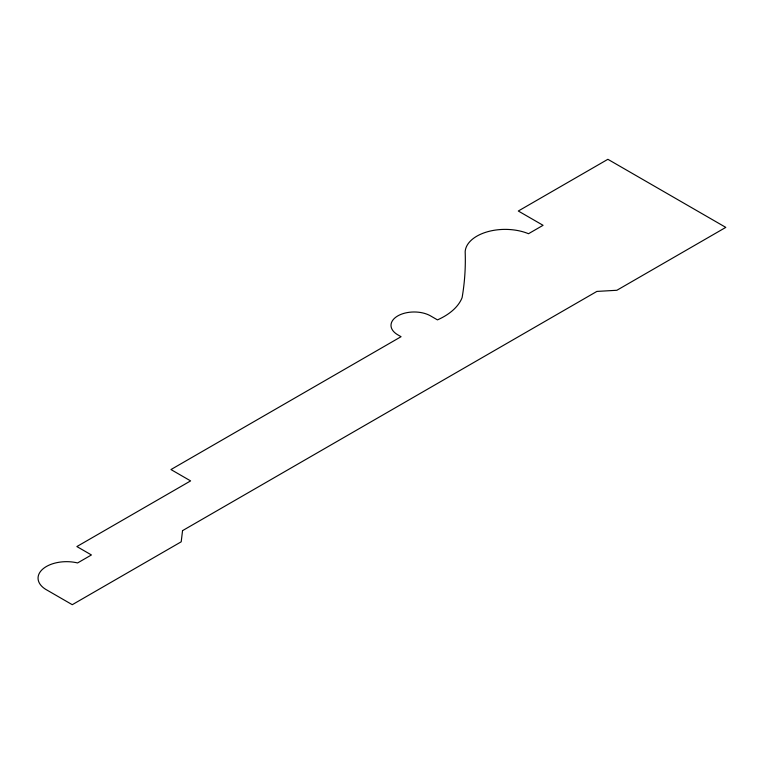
<?xml version="1.0" encoding="UTF-8"?>
<svg xmlns="http://www.w3.org/2000/svg" width="764" height="764" viewBox="0 0 764 764"><rect width="100%" height="100%" fill="white"/><g stroke="black" fill="none" stroke-linecap="round" stroke-linejoin="round"><path stroke-width="1.15" d="M182.548 530.636L181.202 541.81L72.274 604.696L47.378 590.314A28.526 16.464 0 0 1 42.526 569.285A28.526 16.464 0 0 1 77.594 562.944L91.422 554.96L76.877 546.556L190.608 480.9L170.964 469.554L401.062 336.704L397.309 334.536A23.178 13.38 0 0 1 397.853 315.866A23.178 13.38 0 0 1 430.189 315.685L437.466 319.887A67.07 38.725 0 0 0 462.115 297.607A658.921 380.424 0 0 0 465.171 251.805A40.024 23.111 0 0 1 487.432 231.778A40.024 23.111 0 0 1 528.507 233.717L543.07 225.313L518.307 211.017L607.877 159.304L725.8 227.385L616.882 290.272L596.885 291.418L182.548 530.636"/></g></svg>
